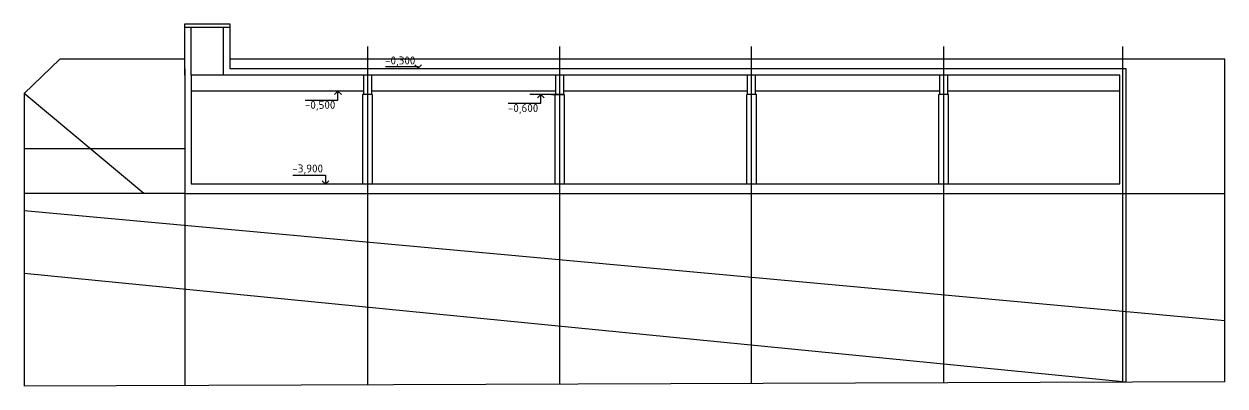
# Model space of a CAD drawing. Header units: inches. Extents: x -40792 to 154464, y -8824 to 63685.
# Drawn here: x 7491 to 45001, y 4990 to 16308 of the extents above; entities that cross this region are included whole.
import ezdxf

# ---------------------------------------------------------------- set-up
doc = ezdxf.new("R2010")
doc.units = ezdxf.units.IN
doc.header["$MEASUREMENT"] = 0
doc.styles.add('ISOCPEUR', font='isocpeur.ttf')

msp = doc.modelspace()

# ---------------------------------------------------------------- linework, layer by layer
for p, q in [((12515.5, 14707.5), (12516.4, 16307.5)), ((12516.3, 16207.5), (13916.5, 16207.5)), ((12516.4, 16307.5), (13916.6, 16307.5)), ((12715.5, 14707.5), (12715.5, 16207.5)), ((13715.5, 16207.5), (13715.5, 14707.5)), ((13916.6, 16307.5), (13915.5, 14907.5)), ((13916.1, 15607.5), (13915.5, 15607.5)), ((18215.5, 15607.5), (18215.5, 5026.9)), ((24215.5, 15607.5), (24215.5, 5047.3)), ((30215.5, 5067.7), (30215.5, 15607.5)), ((36215.5, 5088.1), (36215.5, 15607.5)), ((41815.5, 5107.2), (41815.5, 15607.5)), ((7491.2, 14137.5), (8614.1, 15207.5)), ((12515.5, 15207.5), (8614.1, 15207.5)), ((45001.3, 15207.5), (13915.5, 15207.5)), ((45001.3, 5118), (45001.3, 15207.5)), ((12515.5, 14907.5), (12515.5, 11007.5)), ((41715.5, 14707.5), (12715.5, 14707.5)), ((12715.5, 14707.5), (12715.5, 11307.5)), ((41915.5, 14907.5), (13915.5, 14907.5)), ((18090.5, 14707.5), (18090.5, 14107.5)), ((18340.5, 14707.5), (18340.5, 14107.5)), ((19799.5, 14927.4), (19799.5, 14983.8)), ((24090.5, 14707.5), (24090.5, 14107.5)), ((24340.5, 14707.5), (24340.5, 14107.5)), ((30090.5, 14107.5), (30090.5, 14707.5)), ((30340.5, 14107.5), (30340.5, 14707.5)), ((36090.5, 14107.5), (36090.5, 14707.5)), ((36340.5, 14107.5), (36340.5, 14707.5)), ((41715.5, 11307.5), (41715.5, 14707.5)), ((41915.5, 5107.5), (41915.5, 14907.5)), ((7491.2, 14137.5), (7491.2, 4990.4)), ((11235.6, 11007.5), (7491.2, 14137.5)), ((18090.5, 14207.5), (12715.5, 14207.5)), ((18065.5, 14107.5), (18065.5, 11307.5)), ((18365.5, 14107.5), (18065.5, 14107.5)), ((24090.5, 14207.5), (18340.5, 14207.5)), ((18365.5, 14107.5), (18365.5, 11307.5)), ((24065.5, 14107.5), (24065.5, 11307.5)), ((24365.5, 14107.5), (24065.5, 14107.5)), ((30090.5, 14207.5), (24340.5, 14207.5)), ((24365.5, 14107.5), (24365.5, 11307.5)), ((30065.5, 11307.5), (30065.5, 14107.5)), ((30365.5, 14107.5), (30065.5, 14107.5)), ((36090.5, 14207.5), (30340.5, 14207.5)), ((30365.5, 11307.5), (30365.5, 14107.5)), ((36065.5, 11307.5), (36065.5, 14107.5)), ((36365.5, 14107.5), (36065.5, 14107.5)), ((41715.5, 14207.5), (36340.5, 14207.5)), ((36365.5, 11307.5), (36365.5, 14107.5)), ((12515.5, 12407.5), (7491.2, 12407.5)), ((12715.5, 11307.5), (41715.5, 11307.5)), ((12715.5, 11307.5), (12715.5, 11307.5)), ((12515.5, 11007.5), (7491.2, 11007.5)), ((12515.5, 11007.5), (41915.5, 11007.5)), ((12515.5, 11007.5), (12515.5, 5007.5)), ((41915.5, 11007.5), (45001.3, 11007.5)), ((44994.8, 7024.7), (7491.2, 10468.9)), ((41915.5, 5107.5), (7491.2, 8503.1)), ((45001.3, 5118), (7491.2, 4990.4))]:
    msp.add_line(p, q)
at = {"transparency": 33554687}
for p, q in [((19799.5, 14927.4), (19693.4, 15033.5)), ((19799.5, 14927.4), (19905.6, 15033.5)), ((18776.6, 14983.8), (19799.5, 14983.8)), ((16274.4, 13927.4), (17297.3, 13927.4)), ((17297.3, 14207.5), (17191.2, 14101.5)), ((17297.3, 13927.4), (17297.3, 14207.5)), ((17297.3, 14207.5), (17403.3, 14101.5)), ((23965.5, 14107.5), (23286, 14107.5)), ((23635.7, 14107.5), (23529.6, 14001.5)), ((23635.7, 13827.4), (23635.7, 14107.5)), ((23635.7, 14107.5), (23741.8, 14001.5)), ((22612.8, 13827.4), (23635.7, 13827.4)), ((15885.9, 11583.6), (16908.8, 11583.6)), ((16908.8, 11303.5), (16802.7, 11409.6)), ((16908.8, 11583.6), (16908.8, 11303.5)), ((16908.8, 11303.5), (17014.9, 11409.6))]:
    msp.add_line(p, q, dxfattribs=at)
at = {"lineweight": 35, "transparency": 33554687}
msp.add_line((23965.5, 14107.5), (24365.5, 14107.5), dxfattribs=at)

# ---------------------------------------------------------------- texts
at = {"transparency": 33554687, "char_height": 250, "width": 8055.818, "attachment_point": 5, "style": 'ISOCPEUR'}
for s, insert in [('\\A1;-0,300', (19241.3, 15138.6)), ('\\A1;-0,500', (16739.1, 13750.3)), ('\\A1;-0,600', (23077.5, 13650.3)), ('\\A1;-3,900', (16350.6, 11760.7))]:
    msp.add_mtext(s, dxfattribs=dict(at, insert=insert))

doc.saveas('drawing.dxf')
